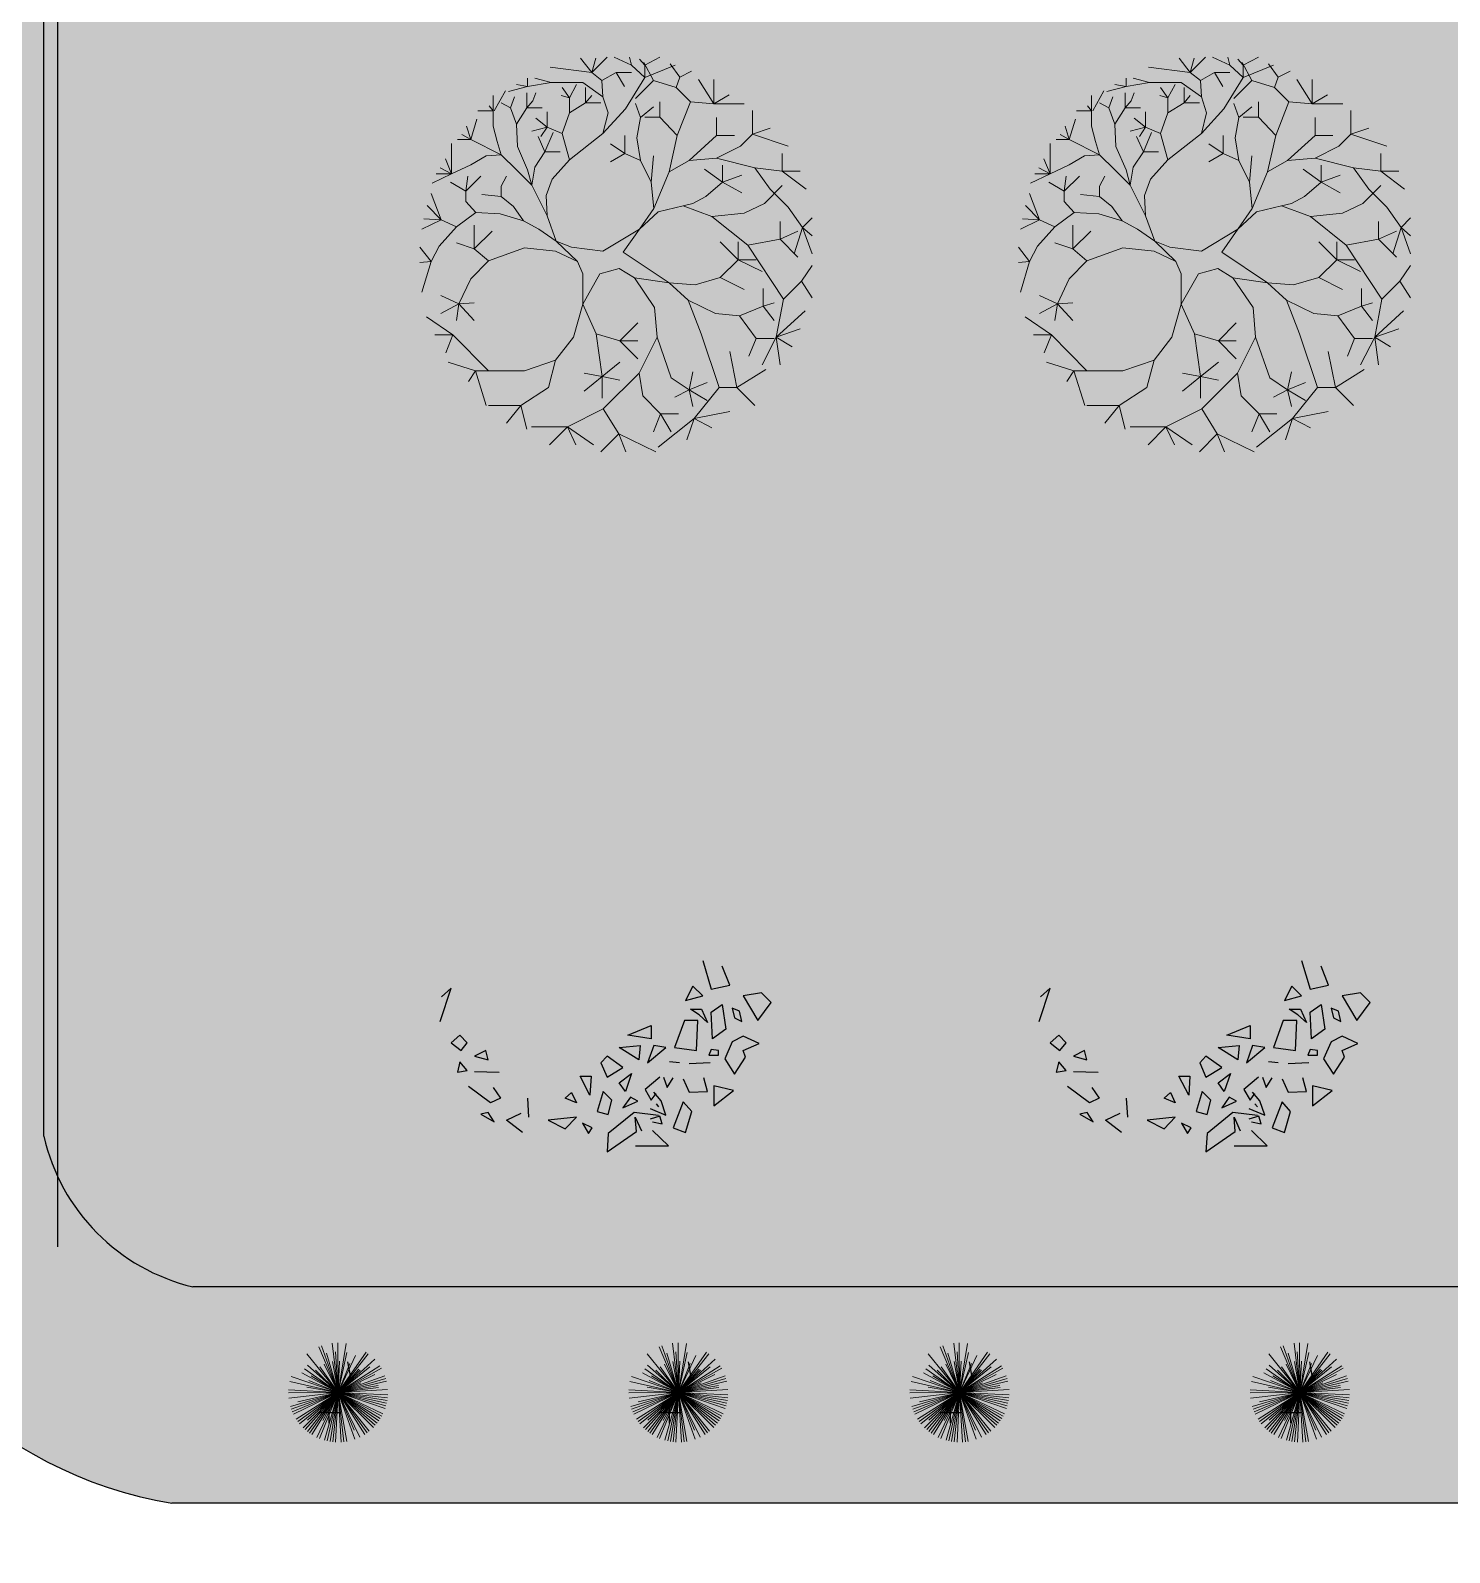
# Model space of a CAD drawing. Header units: millimetres. Extents: x -1544140 to 7445918, y -1294905 to 2019878.
# Drawn here: x 1791542 to 1793205, y 40757 to 42539 of the extents above; entities that cross this region are included whole.
import ezdxf

# ---------------------------------------------------------------- set-up
doc = ezdxf.new("R2010")
doc.units = ezdxf.units.MM
doc.header["$MEASUREMENT"] = 0
doc.layers.add('marc det', color=74, linetype='Continuous', lineweight=18)
picture_1 = doc.add_image_def('image5.png', size_in_pixel=(1482, 826))

# ---------------------------------------------------------------- blocks, each defined once
blk = doc.blocks.new('LG15B')
at = {"linetype": 'Continuous'}
for p, q in [((-183, 1362), (-497, 1400)), ((-183, 1362), (-268, 1469)), ((-183, 1362), (-68, 1477)), ((-183, 1362), (-153, 1469)), ((114, 1415), (-16, 1477)), ((114, 1415), (99, 1477)), ((214, 1324), (114, 1415)), ((214, 1415), (175, 1462)), ((280, 1300), (208, 1435)), ((214, 1415), (329, 1477)), ((214, 1324), (443, 1415)), ((214, 1324), (214, 1415)), ((478, 1327), (405, 1425)), ((-666, 1255), (-750, 1270)), ((-666, 1255), (-666, 1317)), ((-490, 1285), (-666, 1255)), ((-490, 1285), (-612, 1317)), ((-252, 1285), (-490, 1285)), ((-352, 1170), (-298, 1270)), ((-100, 1179), (-252, 1285)), ((-107, 1300), (-183, 1362)), ((-107, 1300), (0, 1362)), ((-100, 1179), (-107, 1300)), ((0, 1362), (114, 1362)), ((0, 1362), (62, 1255)), ((69, 1087), (214, 1324)), ((280, 1300), (145, 1165)), ((450, 1247), (280, 1300)), ((450, 1247), (478, 1327)), ((478, 1327), (567, 1372)), ((734, 1125), (619, 1309)), ((734, 1125), (734, 1309)), ((-926, 1072), (-926, 1187)), ((-917, 1072), (-833, 1224)), ((-666, 1255), (-811, 1217)), ((-796, 1094), (-765, 1179)), ((-673, 1094), (-673, 1209)), ((-673, 1094), (-627, 1148)), ((-627, 1148), (-605, 1209)), ((-352, 1170), (-413, 1187)), ((-352, 1170), (-406, 1248)), ((-352, 1057), (-352, 1170)), ((-230, 1133), (-230, 1248)), ((-230, 1248), (-230, 1133)), ((-230, 1133), (-183, 1187)), ((-61, 1057), (-100, 1179)), ((558, 1140), (450, 1247)), ((734, 1125), (849, 1194)), ((-926, 1072), (-1040, 1072)), ((-926, 1072), (-956, 1109)), ((-926, 957), (-926, 1072)), ((-796, 1094), (-865, 1133)), ((-750, 972), (-796, 1094)), ((-750, 972), (-673, 1094)), ((-673, 1094), (-558, 1094)), ((-520, 949), (-520, 1064)), ((-406, 903), (-352, 1057)), ((-352, 1057), (-230, 1133)), ((-230, 1133), (-115, 1133)), ((-100, 903), (69, 1087)), ((-100, 903), (-61, 1057)), ((182, 1022), (145, 1129)), ((182, 1022), (280, 1103)), ((329, 1025), (329, 1140)), ((459, 888), (558, 1140)), ((558, 1140), (734, 1125)), ((734, 1125), (963, 1125)), ((1025, 897), (1025, 1075)), ((-1093, 858), (-1125, 957)), ((-1093, 858), (-1047, 1010)), ((-895, 842), (-926, 957)), ((-742, 804), (-750, 972)), ((-520, 949), (-635, 919)), ((-520, 949), (-605, 1018)), ((-520, 949), (-566, 880)), ((-406, 903), (-520, 949)), ((154, 869), (182, 1022)), ((329, 1025), (214, 1025)), ((459, 888), (329, 1025)), ((755, 887), (755, 1022)), ((1025, 897), (1159, 942)), ((-1238, 598), (-1238, 827)), ((-1093, 858), (-1193, 858)), ((-1093, 858), (-1162, 895)), ((-865, 743), (-1093, 858)), ((-865, 743), (-895, 842)), ((-666, 628), (-742, 804)), ((-536, 765), (-588, 880)), ((-536, 765), (-475, 910)), ((-352, 704), (-406, 903)), ((-352, 704), (-100, 903)), ((64, 753), (-43, 824)), ((64, 753), (64, 887)), ((182, 699), (154, 869)), ((398, 613), (459, 888)), ((549, 699), (755, 887)), ((755, 887), (890, 887)), ((755, 717), (935, 807)), ((935, 807), (1025, 897)), ((1025, 897), (1294, 807)), ((-1238, 598), (-1285, 712)), ((-978, 735), (-1093, 667)), ((-865, 743), (-978, 735)), ((-750, 628), (-865, 743)), ((-612, 650), (-536, 765)), ((-536, 765), (-421, 765)), ((-482, 559), (-352, 704)), ((64, 753), (-43, 689)), ((182, 699), (64, 753)), ((262, 537), (182, 699)), ((262, 537), (280, 734)), ((398, 613), (549, 699)), ((549, 699), (755, 717)), ((755, 717), (1043, 645)), ((1249, 618), (1249, 753)), ((-1238, 598), (-1385, 529)), ((-1238, 598), (-1353, 598)), ((-1238, 598), (-1323, 643)), ((-1093, 667), (-1238, 598)), ((-1132, 468), (-1017, 582)), ((-1132, 468), (-1117, 582)), ((-865, 505), (-826, 582)), ((-635, 513), (-750, 628)), ((-635, 513), (-666, 628)), ((-635, 513), (-612, 650)), ((283, 338), (398, 613)), ((800, 537), (665, 635)), ((800, 537), (800, 663)), ((800, 537), (944, 590)), ((1043, 645), (1249, 618)), ((1043, 645), (1159, 483)), ((1249, 618), (1384, 618)), ((1249, 618), (1429, 483)), ((-1132, 468), (-1247, 537)), ((-1132, 390), (-1132, 468)), ((-865, 429), (-865, 505)), ((-520, 284), (-635, 513)), ((-527, 437), (-482, 559)), ((283, 338), (262, 537)), ((675, 429), (800, 537)), ((800, 537), (944, 457)), ((1115, 375), (1249, 510)), ((1159, 483), (1294, 348)), ((-1316, 253), (-1422, 360)), ((-1316, 253), (-1392, 452)), ((-1056, 307), (-1132, 390)), ((-865, 429), (-1010, 444)), ((-772, 353), (-865, 429)), ((-696, 245), (-772, 353)), ((-520, 284), (-527, 437)), ((315, 313), (504, 358)), ((504, 358), (577, 375)), ((504, 358), (720, 277)), ((577, 375), (675, 429)), ((962, 304), (1115, 375)), ((1294, 348), (1402, 195)), ((-1316, 253), (-1461, 184)), ((-1316, 253), (-1446, 260)), ((-1201, 200), (-1316, 253)), ((-1056, 307), (-1201, 200)), ((-872, 299), (-1056, 307)), ((-696, 245), (-872, 299)), ((-581, 184), (-696, 245)), ((-451, 93), (-520, 284)), ((175, 184), (283, 338)), ((175, 184), (315, 313)), ((720, 277), (962, 304)), ((720, 277), (989, 62)), ((1232, 107), (1232, 240)), ((1402, 195), (1474, 268)), ((-1201, 200), (-1331, 54)), ((-1067, 34), (-1067, 214)), ((-1067, 34), (-932, 169)), ((-451, 93), (-581, 184)), ((-100, 17), (175, 184)), ((175, 184), (53, 9)), ((1232, 107), (1367, 169)), ((1402, 195), (1339, -2)), ((1402, 195), (1474, 133)), ((1402, 195), (1474, -2)), ((-1392, -60), (-1476, 47)), ((-1331, 54), (-1392, -60)), ((-1067, 34), (-1202, 79)), ((-960, -56), (-1067, 34)), ((-690, 43), (-960, -56)), ((-456, 17), (-690, 43)), ((-291, -60), (-456, 17)), ((-451, 93), (-337, 47)), ((-291, -60), (-451, 93)), ((-337, 47), (-100, 17)), ((53, 9), (398, -221)), ((918, -47), (783, 88)), ((918, -47), (918, 88)), ((989, 62), (1232, 107)), ((989, 62), (1258, -343)), ((1232, 107), (1367, -28)), ((-1392, -60), (-1476, -68)), ((-1392, -60), (-1461, -290)), ((-960, -56), (-1093, -190)), ((-252, -152), (-291, -60)), ((23, -113), (-122, -152)), ((138, -182), (23, -113)), ((783, -181), (918, -47)), ((918, -47), (1052, -47)), ((918, -47), (1097, -136)), ((1393, -208), (1474, -91)), ((-1093, -190), (-1183, -378)), ((-122, -152), (-252, -381)), ((-252, -381), (-252, -152)), ((398, -221), (138, -182)), ((138, -182), (289, -406)), ((398, -221), (540, -352)), ((398, -221), (594, -235)), ((594, -235), (783, -181)), ((783, -181), (962, -271)), ((1258, -343), (1393, -208)), ((1393, -208), (1474, -333)), ((-1183, -378), (-1318, -316)), ((1105, -397), (1105, -262)), ((-1183, -378), (-1318, -451)), ((-1183, -378), (-1202, -505)), ((-1183, -378), (-1067, -370)), ((-1183, -378), (-1067, -505)), ((-252, -381), (-322, -630)), ((-252, -381), (-151, -603)), ((289, -406), (307, -630)), ((540, -352), (639, -603)), ((540, -352), (747, -451)), ((747, -451), (927, -468)), ((927, -468), (1105, -397)), ((1105, -397), (1187, -370)), ((1105, -397), (1187, -505)), ((1258, -343), (1204, -630)), ((1204, -630), (1420, -432)), ((-1228, -612), (-1426, -477)), ((28, -657), (163, -522)), ((927, -468), (1052, -640)), ((1204, -630), (1384, -567)), ((-1228, -612), (-1363, -612)), ((-1228, -612), (-1282, -747)), ((-960, -882), (-1228, -612)), ((-322, -630), (-456, -801)), ((-151, -603), (-106, -926)), ((-151, -603), (28, -657)), ((28, -657), (163, -792)), ((28, -657), (163, -657)), ((307, -630), (172, -900)), ((307, -630), (414, -936)), ((639, -603), (774, -1007)), ((1052, -640), (998, -773)), ((1052, -640), (1187, -640)), ((1204, -630), (1097, -837)), ((1204, -630), (1322, -702)), ((1204, -630), (1232, -837)), ((-456, -801), (-690, -882)), ((-456, -801), (-510, -1007)), ((908, -1007), (854, -738)), ((-1058, -882), (-1265, -818)), ((-1058, -882), (-1112, -962)), ((-960, -882), (-1058, -882)), ((-1058, -882), (-977, -1142)), ((-690, -882), (-960, -882)), ((-106, -926), (-241, -900)), ((-106, -926), (28, -818)), ((172, -900), (-97, -1168)), ((172, -900), (199, -1070)), ((549, -1025), (577, -891)), ((908, -1007), (1124, -872)), ((-510, -1007), (-717, -1142)), ((-106, -926), (-241, -1035)), ((-106, -926), (28, -953)), ((-106, -926), (-106, -1088)), ((414, -936), (549, -1025)), ((549, -1025), (442, -1080)), ((549, -1025), (684, -971)), ((549, -1025), (684, -1106)), ((549, -1025), (577, -1151)), ((774, -1007), (585, -1241)), ((774, -1007), (908, -1007)), ((908, -1007), (1043, -1142)), ((-717, -1142), (-960, -1142)), ((-717, -1142), (-825, -1277)), ((-717, -1142), (-672, -1321)), ((199, -1070), (334, -1205)), ((-97, -1168), (-367, -1303)), ((-97, -1168), (19, -1357)), ((334, -1205), (280, -1340)), ((585, -1241), (315, -1456)), ((334, -1205), (468, -1205)), ((334, -1205), (414, -1340)), ((585, -1241), (532, -1402)), ((585, -1241), (854, -1187)), ((585, -1241), (720, -1312)), ((-367, -1303), (-636, -1303)), ((-367, -1303), (-501, -1438)), ((-367, -1303), (-303, -1438)), ((-367, -1303), (-170, -1438)), ((19, -1357), (-115, -1492)), ((19, -1357), (73, -1492)), ((19, -1357), (298, -1492))]:
    blk.add_line(p, q, dxfattribs=at)

msp = doc.modelspace()

# ---------------------------------------------------------------- hatches: boundary and pattern name
at = {"true_color": 0x8dc133, "transparency": 33554687}
h = msp.add_hatch(color=65, dxfattribs=at)
h.dxf.hatch_style = 1
h.paths.add_polyline_path([(1795172.5, 41123.3), (1795172.5, 43402.9, 0.352206), (1794673.8, 43794.6), (1791662.5, 43794.6, 0.266602), (1791304.4, 43411.2), (1791304.4, 41220.7, 0.323619), (1791708, 40814.3), (1794898.1, 40814.3, 0.388077)])
h.paths.add_polyline_path([(1794879.4, 41067.7), (1791732.5, 41067.7, -0.285044), (1791557.9, 41244.1), (1791557.9, 43377, -0.211803), (1791707, 43541.1), (1794675.5, 43541.1, -0.326949), (1794919, 43368.8), (1794919, 41120.8, -0.351898)], flags=16)
at = {"true_color": 0xb8d93f, "transparency": 33554687}
h = msp.add_hatch(color=63, dxfattribs=at)
h.dxf.hatch_style = 1
h.paths.add_polyline_path([(1794919, 43368.8, 0.326949), (1794675.5, 43541.1), (1791707, 43541.1, 0.386529), (1791557.9, 43204.8), (1791557.9, 41244.1, 0.417198), (1791842.1, 41067.7), (1794879.4, 41067.7, 0.351898), (1794919, 41120.8)])
at = {"layer": 'marc det'}
for points in [[(1792115.1, 41585.8), (1792077, 41575.6), (1792064.4, 41559.5), (1792041.5, 41527.2), (1792017.3, 41524.4), (1792014.1, 41496.6), (1792023.4, 41484.8), (1792016.4, 41467.1), (1791989.6, 41417), (1791998.3, 41399.6), (1792013, 41378), (1792013.2, 41359.1), (1791984.1, 41347.9), (1792024.7, 41345), (1792019.7, 41326.3), (1792032.8, 41312.6), (1792034.5, 41295.2), (1792054.5, 41273.3), (1792061.1, 41248.8), (1792079.5, 41234.8), (1792093, 41237.4), (1792110.6, 41227.3), (1792118.6, 41204.4), (1792124.3, 41175.6), (1792130.5, 41197.2), (1792149.7, 41214.6), (1792173.9, 41207.1), (1792189.9, 41196.6), (1792209.5, 41203.2), (1792230.4, 41203.3), (1792243.8, 41188.2), (1792249.1, 41205.6), (1792271.1, 41218.1), (1792293.9, 41217.1), (1792317.8, 41228.6), (1792325.1, 41245), (1792337.7, 41251.6), (1792354.5, 41254.9), (1792360.4, 41277.8), (1792371.8, 41290.9), (1792402.5, 41294.2), (1792426.2, 41289.4), (1792406, 41303.1), (1792390.9, 41317.8), (1792391.7, 41331.5), (1792405.4, 41350.5), (1792416.6, 41373.1), (1792414.7, 41391.8), (1792418, 41437.3), (1792455.9, 41457), (1792409.5, 41454), (1792396.6, 41475.3), (1792394.4, 41495.2), (1792380.3, 41522.4), (1792363.5, 41536.8), (1792355.8, 41558.4), (1792338.6, 41565.9), (1792316.3, 41581.9), (1792297.9, 41580.1), (1792298.4, 41611), (1792278.7, 41586.7), (1792271.5, 41605.7), (1792261.8, 41610.6), (1792238.5, 41617.4), (1792233.7, 41611.8), (1792190.7, 41608.8), (1792178.8, 41616), (1792157.8, 41607.8), (1792141.7, 41610), (1792125.3, 41631.3), (1792110.1, 41655.5), (1792116.4, 41632.3), (1792122.8, 41599.5)], [(1792816.6, 41585.8), (1792778.5, 41575.6), (1792766, 41559.5), (1792743, 41527.2), (1792718.8, 41524.4), (1792715.6, 41496.6), (1792724.9, 41484.8), (1792717.9, 41467.1), (1792691.1, 41417), (1792699.8, 41399.6), (1792714.5, 41378), (1792714.7, 41359.1), (1792685.6, 41347.9), (1792726.2, 41345), (1792721.2, 41326.3), (1792734.3, 41312.6), (1792736, 41295.2), (1792756, 41273.3), (1792762.6, 41248.8), (1792781, 41234.8), (1792794.5, 41237.4), (1792812.1, 41227.3), (1792820.1, 41204.4), (1792825.8, 41175.6), (1792832, 41197.2), (1792851.3, 41214.6), (1792875.4, 41207.1), (1792891.4, 41196.6), (1792911, 41203.2), (1792931.9, 41203.3), (1792945.3, 41188.2), (1792950.7, 41205.6), (1792972.6, 41218.1), (1792995.4, 41217.1), (1793019.3, 41228.6), (1793026.6, 41245), (1793039.2, 41251.6), (1793056, 41254.9), (1793062, 41277.8), (1793073.3, 41290.9), (1793104, 41294.2), (1793127.7, 41289.4), (1793107.5, 41303.1), (1793092.4, 41317.8), (1793093.2, 41331.5), (1793106.9, 41350.5), (1793118.2, 41373.1), (1793116.2, 41391.8), (1793119.5, 41437.3), (1793157.4, 41457), (1793111, 41454), (1793098.1, 41475.3), (1793095.9, 41495.2), (1793081.8, 41522.4), (1793065, 41536.8), (1793057.3, 41558.4), (1793040.1, 41565.9), (1793017.8, 41581.9), (1792999.4, 41580.1), (1792999.9, 41611), (1792980.3, 41586.7), (1792973, 41605.7), (1792963.4, 41610.6), (1792940.1, 41617.4), (1792935.2, 41611.8), (1792892.2, 41608.8), (1792880.4, 41616), (1792859.3, 41607.8), (1792843.2, 41610), (1792826.8, 41631.3), (1792811.6, 41655.5), (1792817.9, 41632.3), (1792824.3, 41599.5)]]:
    msp.add_hatch(color=102, dxfattribs=at).paths.add_polyline_path(points)

# ---------------------------------------------------------------- linework, layer by layer
at = {"color": 96}
for p, q in [((1792329.7, 41450.1), (1792339.8, 41416.4)), ((1793031.2, 41450.1), (1793041.3, 41416.4)), ((1792361.3, 41420.9), (1792352.7, 41443.3)), ((1793062.8, 41420.9), (1793054.2, 41443.3)), ((1792022.3, 41378.4), (1792035.2, 41417.6)), ((1792035.2, 41417.6), (1792023.7, 41407.5)), ((1792318.2, 41419.8), (1792309.6, 41403)), ((1792329.7, 41408.6), (1792318.2, 41419.8)), ((1792339.8, 41416.4), (1792361.3, 41420.9)), ((1792398.6, 41412), (1792377.1, 41408.6)), ((1792410.1, 41400.8), (1792398.6, 41412)), ((1792723.8, 41378.4), (1792736.8, 41417.6)), ((1792736.8, 41417.6), (1792725.3, 41407.5)), ((1793019.7, 41419.8), (1793011.1, 41403)), ((1793031.2, 41408.6), (1793019.7, 41419.8)), ((1793041.3, 41416.4), (1793062.8, 41420.9)), ((1793100.2, 41412), (1793078.6, 41408.6)), ((1793111.7, 41400.8), (1793100.2, 41412)), ((1792309.6, 41403), (1792329.7, 41408.6)), ((1792339.8, 41389.5), (1792352.7, 41398.5)), ((1792352.7, 41398.5), (1792357, 41369.4)), ((1792372.8, 41390.7), (1792364.2, 41394)), ((1792364.2, 41394), (1792367, 41382.8)), ((1792377.1, 41408.6), (1792394.3, 41379.5)), ((1792394.3, 41379.5), (1792410.1, 41400.8)), ((1793011.1, 41403), (1793031.2, 41408.6)), ((1793041.3, 41389.5), (1793054.2, 41398.5)), ((1793054.2, 41398.5), (1793058.5, 41369.4)), ((1793074.3, 41390.7), (1793065.7, 41394)), ((1793065.7, 41394), (1793068.6, 41382.8)), ((1793078.6, 41408.6), (1793095.9, 41379.5)), ((1793095.9, 41379.5), (1793111.7, 41400.8)), ((1792308.2, 41379.5), (1792296.7, 41348.1)), ((1792323.9, 41379.5), (1792308.2, 41379.5)), ((1792315.3, 41392.9), (1792328.3, 41392.9)), ((1792325.4, 41386.2), (1792315.3, 41392.9)), ((1792322.5, 41344.7), (1792323.9, 41379.5)), ((1792335.5, 41377.2), (1792325.4, 41386.2)), ((1792328.3, 41392.9), (1792335.5, 41377.2)), ((1792341.2, 41358.2), (1792339.8, 41389.5)), ((1792367, 41382.8), (1792375.7, 41378.4)), ((1792375.7, 41378.4), (1792372.8, 41390.7)), ((1793009.7, 41379.5), (1792998.2, 41348.1)), ((1793025.5, 41379.5), (1793009.7, 41379.5)), ((1793016.8, 41392.9), (1793029.8, 41392.9)), ((1793026.9, 41386.2), (1793016.8, 41392.9)), ((1793024, 41344.7), (1793025.5, 41379.5)), ((1793037, 41377.2), (1793026.9, 41386.2)), ((1793029.8, 41392.9), (1793037, 41377.2)), ((1793042.7, 41358.2), (1793041.3, 41389.5)), ((1793068.6, 41382.8), (1793077.2, 41378.4)), ((1793077.2, 41378.4), (1793074.3, 41390.7)), ((1792045.3, 41362.7), (1792035.2, 41353.7)), ((1792053.9, 41353.7), (1792045.3, 41362.7)), ((1792242.1, 41362.7), (1792269.4, 41373.9)), ((1792269.4, 41358.2), (1792242.1, 41362.7)), ((1792269.4, 41373.9), (1792269.4, 41358.2)), ((1792357, 41369.4), (1792341.2, 41358.2)), ((1792377.1, 41361.5), (1792364.2, 41354.8)), ((1792395.8, 41352.6), (1792377.1, 41361.5)), ((1792746.8, 41362.7), (1792736.8, 41353.7)), ((1792755.4, 41353.7), (1792746.8, 41362.7)), ((1792943.6, 41362.7), (1792970.9, 41373.9)), ((1792970.9, 41358.2), (1792943.6, 41362.7)), ((1792970.9, 41373.9), (1792970.9, 41358.2)), ((1793058.5, 41369.4), (1793042.7, 41358.2)), ((1793078.6, 41361.5), (1793065.7, 41354.8)), ((1793097.3, 41352.6), (1793078.6, 41361.5)), ((1792035.2, 41353.7), (1792046.7, 41344.7)), ((1792046.7, 41344.7), (1792053.9, 41353.7)), ((1792075.5, 41344.7), (1792062.5, 41338)), ((1792078.3, 41333.5), (1792075.5, 41344.7)), ((1792232, 41348.1), (1792256.4, 41350.3)), ((1792255, 41333.5), (1792232, 41348.1)), ((1792256.4, 41350.3), (1792255, 41333.5)), ((1792272.3, 41350.3), (1792265.1, 41330.2)), ((1792265.1, 41330.2), (1792286.6, 41348.1)), ((1792286.6, 41348.1), (1792272.3, 41350.3)), ((1792296.7, 41348.1), (1792322.5, 41344.7)), ((1792339.8, 41345.9), (1792336.9, 41339.1)), ((1792348.4, 41344.7), (1792339.8, 41345.9)), ((1792348.4, 41339.1), (1792348.4, 41344.7)), ((1792364.2, 41354.8), (1792355.6, 41334.7)), ((1792377.1, 41344.7), (1792395.8, 41352.6)), ((1792380, 41336.9), (1792377.1, 41344.7)), ((1792736.8, 41353.7), (1792748.2, 41344.7)), ((1792748.2, 41344.7), (1792755.4, 41353.7)), ((1792777, 41344.7), (1792764.1, 41338)), ((1792779.8, 41333.5), (1792777, 41344.7)), ((1792933.5, 41348.1), (1792958, 41350.3)), ((1792956.5, 41333.5), (1792933.5, 41348.1)), ((1792958, 41350.3), (1792956.5, 41333.5)), ((1792973.8, 41350.3), (1792966.6, 41330.2)), ((1792966.6, 41330.2), (1792988.1, 41348.1)), ((1792988.1, 41348.1), (1792973.8, 41350.3)), ((1792998.2, 41348.1), (1793024, 41344.7)), ((1793041.3, 41345.9), (1793038.4, 41339.1)), ((1793049.9, 41344.7), (1793041.3, 41345.9)), ((1793049.9, 41339.1), (1793049.9, 41344.7)), ((1793065.7, 41354.8), (1793057.1, 41334.7)), ((1793078.6, 41344.7), (1793097.3, 41352.6)), ((1793081.5, 41336.9), (1793078.6, 41344.7)), ((1792045.3, 41331.3), (1792042.4, 41319)), ((1792053.9, 41321.2), (1792045.3, 41331.3)), ((1792062.5, 41338), (1792078.3, 41333.5)), ((1792217.7, 41338), (1792210.5, 41330.2)), ((1792210.5, 41330.2), (1792217.7, 41313.4)), ((1792236.3, 41324.6), (1792217.7, 41338)), ((1792217.7, 41313.4), (1792236.3, 41324.6)), ((1792302.4, 41330.2), (1792290.9, 41331.3)), ((1792338.3, 41330.2), (1792313.9, 41329.1)), ((1792336.9, 41339.1), (1792348.4, 41339.1)), ((1792355.6, 41334.7), (1792367, 41316.7)), ((1792367, 41316.7), (1792380, 41336.9)), ((1792746.8, 41331.3), (1792743.9, 41319)), ((1792755.4, 41321.2), (1792746.8, 41331.3)), ((1792764.1, 41338), (1792779.8, 41333.5)), ((1792919.2, 41338), (1792912, 41330.2)), ((1792912, 41330.2), (1792919.2, 41313.4)), ((1792937.9, 41324.6), (1792919.2, 41338)), ((1792919.2, 41313.4), (1792937.9, 41324.6)), ((1793003.9, 41330.2), (1792992.4, 41331.3)), ((1793039.8, 41330.2), (1793015.4, 41329.1)), ((1793038.4, 41339.1), (1793049.9, 41339.1)), ((1793057.1, 41334.7), (1793068.6, 41316.7)), ((1793068.6, 41316.7), (1793081.5, 41336.9)), ((1792042.4, 41319), (1792053.9, 41321.2)), ((1792062.5, 41320.1), (1792091.3, 41319)), ((1792197.5, 41292.1), (1792186.1, 41314.5)), ((1792186.1, 41314.5), (1792199, 41314.5)), ((1792199, 41314.5), (1792197.5, 41292.1)), ((1792232, 41306.6), (1792246.4, 41317.8)), ((1792239.2, 41296.6), (1792232, 41306.6)), ((1792246.4, 41317.8), (1792239.2, 41296.6)), ((1792279.4, 41313.4), (1792262.2, 41298.8)), ((1792283.8, 41313.5), (1792288.1, 41301.2)), ((1792288.1, 41301.2), (1792295.3, 41312.4)), ((1792306.8, 41311.3), (1792314, 41295.6)), ((1792335.5, 41296.7), (1792331.2, 41312.4)), ((1792743.9, 41319), (1792755.4, 41321.2)), ((1792764.1, 41320.1), (1792792.8, 41319)), ((1792899.1, 41292.1), (1792887.6, 41314.5)), ((1792887.6, 41314.5), (1792900.5, 41314.5)), ((1792900.5, 41314.5), (1792899.1, 41292.1)), ((1792933.5, 41306.6), (1792947.9, 41317.8)), ((1792940.7, 41296.6), (1792933.5, 41306.6)), ((1792947.9, 41317.8), (1792940.7, 41296.6)), ((1792980.9, 41313.4), (1792963.7, 41298.8)), ((1792985.3, 41313.5), (1792989.6, 41301.2)), ((1792989.6, 41301.2), (1792996.8, 41312.4)), ((1793008.3, 41311.3), (1793015.5, 41295.6)), ((1793037, 41296.7), (1793032.7, 41312.4)), ((1792081.3, 41283.3), (1792055.4, 41302.3)), ((1792092.8, 41288.9), (1792081.3, 41283.3)), ((1792084.2, 41301.2), (1792092.8, 41288.9)), ((1792124.3, 41288.7), (1792125.7, 41266.3)), ((1792168.8, 41288.7), (1792176, 41295.4)), ((1792181.8, 41283.1), (1792168.8, 41288.7)), ((1792176, 41295.4), (1792181.8, 41283.1)), ((1792213.3, 41296.6), (1792206.2, 41273)), ((1792223.4, 41286.5), (1792213.3, 41296.6)), ((1792245, 41289.8), (1792236.3, 41277.5)), ((1792253.6, 41285.4), (1792245, 41289.8)), ((1792262.2, 41298.8), (1792269.4, 41286.5)), ((1792269.4, 41286.5), (1792275.1, 41294.3)), ((1792280.9, 41285.5), (1792272.3, 41295.6)), ((1792314, 41295.6), (1792335.5, 41296.7)), ((1792365.6, 41297.7), (1792342.6, 41303.3)), ((1792342.6, 41303.3), (1792342.6, 41279.8)), ((1792342.6, 41279.8), (1792365.6, 41297.7)), ((1792782.8, 41283.3), (1792756.9, 41302.3)), ((1792794.3, 41288.9), (1792782.8, 41283.3)), ((1792785.7, 41301.2), (1792794.3, 41288.9)), ((1792825.8, 41288.7), (1792827.2, 41266.3)), ((1792870.3, 41288.7), (1792877.5, 41295.4)), ((1792883.3, 41283.1), (1792870.3, 41288.7)), ((1792877.5, 41295.4), (1792883.3, 41283.1)), ((1792914.9, 41296.6), (1792907.7, 41273)), ((1792924.9, 41286.5), (1792914.9, 41296.6)), ((1792946.5, 41289.8), (1792937.9, 41277.5)), ((1792955.1, 41285.4), (1792946.5, 41289.8)), ((1792963.7, 41298.8), (1792970.9, 41286.5)), ((1792970.9, 41286.5), (1792976.6, 41294.3)), ((1792982.5, 41285.5), (1792973.8, 41295.6)), ((1793015.5, 41295.6), (1793037, 41296.7)), ((1793067.1, 41297.7), (1793044.1, 41303.3)), ((1793044.1, 41303.3), (1793044.1, 41279.8)), ((1793044.1, 41279.8), (1793067.1, 41297.7)), ((1792078.4, 41272.1), (1792069.8, 41269.8)), ((1792069.8, 41269.8), (1792085.6, 41260.9)), ((1792085.6, 41260.9), (1792078.4, 41272.1)), ((1792100, 41263.1), (1792117.2, 41271)), ((1792206.2, 41273), (1792219.1, 41269.7)), ((1792219.1, 41269.7), (1792223.4, 41286.5)), ((1792249.3, 41271.9), (1792219.1, 41247.3)), ((1792236.3, 41277.5), (1792253.6, 41285.4)), ((1792278, 41268.6), (1792249.3, 41271.9)), ((1792268, 41276.5), (1792286.7, 41268.7)), ((1792275.1, 41282), (1792278, 41278.6)), ((1792286.7, 41268.7), (1792280.9, 41285.5)), ((1792306.8, 41284.4), (1792295.3, 41254.1)), ((1792316.8, 41273.2), (1792306.8, 41284.4)), ((1792309.7, 41248.5), (1792316.8, 41273.2)), ((1792779.9, 41272.1), (1792771.3, 41269.8)), ((1792771.3, 41269.8), (1792787.1, 41260.9)), ((1792787.1, 41260.9), (1792779.9, 41272.1)), ((1792801.5, 41263.1), (1792818.7, 41271)), ((1792907.7, 41273), (1792920.6, 41269.7)), ((1792920.6, 41269.7), (1792924.9, 41286.5)), ((1792950.8, 41271.9), (1792920.6, 41247.3)), ((1792937.9, 41277.5), (1792955.1, 41285.4)), ((1792979.5, 41268.6), (1792950.8, 41271.9)), ((1792969.5, 41276.5), (1792988.2, 41268.7)), ((1792976.6, 41282), (1792979.5, 41278.6)), ((1792988.2, 41268.7), (1792982.5, 41285.5)), ((1793008.3, 41284.4), (1792996.8, 41254.1)), ((1793018.4, 41273.2), (1793008.3, 41284.4)), ((1793011.2, 41248.5), (1793018.4, 41273.2)), ((1792118.6, 41248.5), (1792100, 41263.1)), ((1792181.8, 41266.3), (1792148.7, 41262.9)), ((1792148.7, 41262.9), (1792168.8, 41252.9)), ((1792168.8, 41252.9), (1792181.8, 41266.3)), ((1792200.4, 41254), (1792188.9, 41259.6)), ((1792188.9, 41259.6), (1792196.1, 41247.3)), ((1792196.1, 41247.3), (1792200.4, 41254)), ((1792252.1, 41249.5), (1792250.7, 41266.3)), ((1792250.7, 41266.3), (1792257.9, 41250.6)), ((1792279.5, 41267.6), (1792268, 41264.2)), ((1792270.9, 41260.9), (1792282.4, 41258.6)), ((1792282.4, 41258.6), (1792279.5, 41267.6)), ((1792295.3, 41254.1), (1792309.7, 41248.5)), ((1792820.1, 41248.5), (1792801.5, 41263.1)), ((1792883.3, 41266.3), (1792850.2, 41262.9)), ((1792850.2, 41262.9), (1792870.3, 41252.9)), ((1792870.3, 41252.9), (1792883.3, 41266.3)), ((1792901.9, 41254), (1792890.4, 41259.6)), ((1792890.4, 41259.6), (1792897.6, 41247.3)), ((1792897.6, 41247.3), (1792901.9, 41254)), ((1792953.6, 41249.5), (1792952.2, 41266.3)), ((1792952.2, 41266.3), (1792959.4, 41250.6)), ((1792981, 41267.6), (1792969.5, 41264.2)), ((1792972.4, 41260.9), (1792983.9, 41258.6)), ((1792983.9, 41258.6), (1792981, 41267.6)), ((1792996.8, 41254.1), (1793011.2, 41248.5)), ((1792217.7, 41226), (1792252.1, 41249.5)), ((1792219.1, 41247.3), (1792217.7, 41226)), ((1792289.6, 41232.9), (1792270.9, 41250.8)), ((1792919.2, 41226), (1792953.6, 41249.5)), ((1792920.6, 41247.3), (1792919.2, 41226)), ((1792991.1, 41232.9), (1792972.4, 41250.8)), ((1792250.8, 41232.9), (1792289.6, 41232.9)), ((1792952.3, 41232.9), (1792991.1, 41232.9))]:
    msp.add_line(p, q, dxfattribs=at)
at = {"color": 116, "lineweight": -2, "true_color": 0x136734}
for p, q in [((1791917.5, 40961.5), (1791914.2, 40980.1)), ((1792316.1, 40961.5), (1792312.9, 40980.1)), ((1792645.4, 40961.5), (1792642.2, 40980.1)), ((1793044.1, 40961.5), (1793040.8, 40980.1))]:
    msp.add_line(p, q, dxfattribs=at)
at = {"color": 116, "true_color": 0x136734}
for p, q in [((1791891.6, 40932.8), (1791891.6, 40908.1)), ((1792290.3, 40932.8), (1792290.3, 40908.1)), ((1792619.6, 40932.8), (1792619.6, 40908.1)), ((1793018.2, 40932.8), (1793018.2, 40908.1)), ((1791879.3, 40920.5), (1791903.9, 40920.5)), ((1792277.9, 40920.5), (1792302.6, 40920.5)), ((1792607.3, 40920.5), (1792631.9, 40920.5)), ((1793005.9, 40920.5), (1793030.5, 40920.5))]:
    msp.add_line(p, q, dxfattribs=at)
for points in [[(1791574.1, 43402.9), (1791574.1, 41114.6)], [(1791557.9, 41244.1), (1791557.9, 43377)], [(1794879.4, 41067.7), (1791732.5, 41067.7)], [(1794898.1, 40814.3), (1791708, 40814.3)]]:
    msp.add_lwpolyline(points)
for radius, start, end in [(235.3, 192.8886, 256.5281), (488.8, 188.9332, 260.6635)]:
    msp.add_arc((1791787.3, 41296.6), radius, start, end)
at = {"layer": 'marc det', "color": 116, "true_color": 0x136734}
for p, q in [((1791902.6, 40944.1), (1791895.8, 41001.8)), ((1791902.6, 40944.1), (1791902.3, 41002.2)), ((1792301.3, 40944.1), (1792294.4, 41001.8)), ((1792301.3, 40944.1), (1792300.9, 41002.2)), ((1792630.6, 40944.1), (1792623.7, 41001.8)), ((1792630.6, 40944.1), (1792630.2, 41002.2)), ((1793029.2, 40944.1), (1793022.4, 41001.8)), ((1793029.2, 40944.1), (1793028.9, 41002.2)), ((1791902.6, 40944.1), (1791866.1, 40989.3)), ((1791902.6, 40944.1), (1791880, 40997.6)), ((1791902.6, 40944.1), (1791883.1, 40998.8)), ((1791902.6, 40944.1), (1791889.1, 40990)), ((1791902.6, 40944.1), (1791899.6, 40991.8)), ((1791902.1, 40943.4), (1791935.4, 40991.1)), ((1791935.4, 40991.1), (1791902.1, 40943.4)), ((1791902.1, 40943.4), (1791938, 40989.1)), ((1791902.6, 40944.1), (1791912, 41001.4)), ((1791902.6, 40944.1), (1791913, 40990.7)), ((1791902.6, 40944.1), (1791923.1, 40987.2)), ((1792301.3, 40944.1), (1792264.7, 40989.3)), ((1792301.3, 40944.1), (1792278.7, 40997.6)), ((1792301.3, 40944.1), (1792281.7, 40998.8)), ((1792301.3, 40944.1), (1792287.7, 40990)), ((1792301.3, 40944.1), (1792298.3, 40991.8)), ((1792300.7, 40943.4), (1792334.1, 40991.1)), ((1792334.1, 40991.1), (1792300.7, 40943.4)), ((1792300.7, 40943.4), (1792336.7, 40989.1)), ((1792301.3, 40944.1), (1792310.6, 41001.4)), ((1792301.3, 40944.1), (1792311.6, 40990.7)), ((1792301.3, 40944.1), (1792321.7, 40987.2)), ((1792630.6, 40944.1), (1792594, 40989.3)), ((1792630.6, 40944.1), (1792608, 40997.6)), ((1792630.6, 40944.1), (1792611, 40998.8)), ((1792630.6, 40944.1), (1792617, 40990)), ((1792630.6, 40944.1), (1792627.6, 40991.8)), ((1792630, 40943.4), (1792663.4, 40991.1)), ((1792663.4, 40991.1), (1792630, 40943.4)), ((1792630, 40943.4), (1792666, 40989.1)), ((1792630.6, 40944.1), (1792640, 41001.4)), ((1792630.6, 40944.1), (1792640.9, 40990.7)), ((1792630.6, 40944.1), (1792651, 40987.2)), ((1793029.2, 40944.1), (1792992.7, 40989.3)), ((1793029.2, 40944.1), (1793006.6, 40997.6)), ((1793029.2, 40944.1), (1793009.7, 40998.8)), ((1793029.2, 40944.1), (1793015.7, 40990)), ((1793029.2, 40944.1), (1793026.2, 40991.8)), ((1793028.7, 40943.4), (1793062, 40991.1)), ((1793062, 40991.1), (1793028.7, 40943.4)), ((1793028.7, 40943.4), (1793064.6, 40989.1)), ((1793029.2, 40944.1), (1793038.6, 41001.4)), ((1793029.2, 40944.1), (1793039.6, 40990.7)), ((1793029.2, 40944.1), (1793049.7, 40987.2)), ((1791902.6, 40944.1), (1791860.3, 40967.1)), ((1791902.6, 40944.1), (1791863.2, 40971.7)), ((1791863.2, 40971.7), (1791902.6, 40944.1)), ((1791902.6, 40944.1), (1791866.6, 40975.9)), ((1791902.6, 40944.1), (1791876.3, 40970)), ((1791902.6, 40944.1), (1791881.1, 40974)), ((1791902.6, 40944.1), (1791886.4, 40977.2)), ((1791902.6, 40944.1), (1791896.2, 40980.3)), ((1791902.6, 40944.1), (1791945.7, 40983.1)), ((1791902.6, 40944.1), (1791904.4, 40980.7)), ((1791902.6, 40944.1), (1791916.4, 40978)), ((1791902.6, 40944.1), (1791951.6, 40975.3)), ((1791902.6, 40944.1), (1791939.7, 40974)), ((1791902.6, 40944.1), (1791953.3, 40972.5)), ((1791902.6, 40944.1), (1791926.8, 40971.5)), ((1791902.6, 40944.1), (1791928.3, 40970.1)), ((1792301.3, 40944.1), (1792259, 40967.1)), ((1792301.3, 40944.1), (1792261.8, 40971.7)), ((1792261.8, 40971.7), (1792301.3, 40944.1)), ((1792301.3, 40944.1), (1792265.2, 40975.9)), ((1792301.3, 40944.1), (1792275, 40970)), ((1792301.3, 40944.1), (1792279.7, 40974)), ((1792301.3, 40944.1), (1792285.1, 40977.2)), ((1792301.3, 40944.1), (1792294.9, 40980.3)), ((1792301.3, 40944.1), (1792344.4, 40983.1)), ((1792301.3, 40944.1), (1792303.1, 40980.7)), ((1792301.3, 40944.1), (1792315.1, 40978)), ((1792301.3, 40944.1), (1792350.3, 40975.3)), ((1792301.3, 40944.1), (1792338.4, 40974)), ((1792301.3, 40944.1), (1792352, 40972.5)), ((1792301.3, 40944.1), (1792325.5, 40971.5)), ((1792301.3, 40944.1), (1792327, 40970.1)), ((1792630.6, 40944.1), (1792588.3, 40967.1)), ((1792630.6, 40944.1), (1792591.1, 40971.7)), ((1792591.1, 40971.7), (1792630.6, 40944.1)), ((1792630.6, 40944.1), (1792594.5, 40975.9)), ((1792630.6, 40944.1), (1792604.3, 40970)), ((1792630.6, 40944.1), (1792609, 40974)), ((1792630.6, 40944.1), (1792614.4, 40977.2)), ((1792630.6, 40944.1), (1792624.2, 40980.3)), ((1792630.6, 40944.1), (1792673.7, 40983.1)), ((1792630.6, 40944.1), (1792632.4, 40980.7)), ((1792630.6, 40944.1), (1792644.4, 40978)), ((1792630.6, 40944.1), (1792679.6, 40975.3)), ((1792630.6, 40944.1), (1792667.7, 40974)), ((1792630.6, 40944.1), (1792681.3, 40972.5)), ((1792630.6, 40944.1), (1792654.8, 40971.5)), ((1792630.6, 40944.1), (1792656.3, 40970.1)), ((1793029.2, 40944.1), (1792986.9, 40967.1)), ((1793029.2, 40944.1), (1792989.8, 40971.7)), ((1792989.8, 40971.7), (1793029.2, 40944.1)), ((1793029.2, 40944.1), (1792993.2, 40975.9)), ((1793029.2, 40944.1), (1793002.9, 40970)), ((1793029.2, 40944.1), (1793007.7, 40974)), ((1793029.2, 40944.1), (1793013, 40977.2)), ((1793029.2, 40944.1), (1793022.8, 40980.3)), ((1793029.2, 40944.1), (1793072.3, 40983.1)), ((1793029.2, 40944.1), (1793031, 40980.7)), ((1793029.2, 40944.1), (1793043, 40978)), ((1793029.2, 40944.1), (1793078.2, 40975.3)), ((1793029.2, 40944.1), (1793066.3, 40974)), ((1793029.2, 40944.1), (1793079.9, 40972.5)), ((1793029.2, 40944.1), (1793053.4, 40971.5)), ((1793029.2, 40944.1), (1793054.9, 40970.1)), ((1791902.6, 40944.1), (1791845.9, 40956.7)), ((1791902.6, 40944.1), (1791847.6, 40962.9)), ((1791902.6, 40944.1), (1791865.9, 40950.1)), ((1791902.6, 40944.1), (1791868.3, 40958.1)), ((1791902.6, 40944.1), (1791871.1, 40963.6)), ((1791902.6, 40944.1), (1791945.5, 40965)), ((1791902.6, 40944.1), (1791957.4, 40963.6)), ((1791902.6, 40944.1), (1791958.4, 40960.5)), ((1791902.6, 40944.1), (1791959.2, 40957.3)), ((1791902.6, 40944.1), (1791929.4, 40955.3)), ((1791902.6, 40944.1), (1791949.7, 40952.3)), ((1791902.6, 40944.1), (1791950.1, 40949.7)), ((1792301.3, 40944.1), (1792244.5, 40956.7)), ((1792301.3, 40944.1), (1792246.3, 40962.9)), ((1792301.3, 40944.1), (1792264.6, 40950.1)), ((1792301.3, 40944.1), (1792266.9, 40958.1)), ((1792301.3, 40944.1), (1792269.8, 40963.6)), ((1792301.3, 40944.1), (1792344.1, 40965)), ((1792301.3, 40944.1), (1792356, 40963.6)), ((1792301.3, 40944.1), (1792357, 40960.5)), ((1792301.3, 40944.1), (1792357.9, 40957.3)), ((1792301.3, 40944.1), (1792328, 40955.3)), ((1792301.3, 40944.1), (1792348.3, 40952.3)), ((1792301.3, 40944.1), (1792348.7, 40949.7)), ((1792630.6, 40944.1), (1792573.8, 40956.7)), ((1792630.6, 40944.1), (1792575.6, 40962.9)), ((1792630.6, 40944.1), (1792593.9, 40950.1)), ((1792630.6, 40944.1), (1792596.2, 40958.1)), ((1792630.6, 40944.1), (1792599.1, 40963.6)), ((1792630.6, 40944.1), (1792673.4, 40965)), ((1792630.6, 40944.1), (1792685.3, 40963.6)), ((1792630.6, 40944.1), (1792686.3, 40960.5)), ((1792630.6, 40944.1), (1792687.2, 40957.3)), ((1792630.6, 40944.1), (1792657.4, 40955.3)), ((1792630.6, 40944.1), (1792677.6, 40952.3)), ((1792630.6, 40944.1), (1792678, 40949.7)), ((1793029.2, 40944.1), (1792972.4, 40956.7)), ((1793029.2, 40944.1), (1792974.2, 40962.9)), ((1793029.2, 40944.1), (1792992.5, 40950.1)), ((1793029.2, 40944.1), (1792994.9, 40958.1)), ((1793029.2, 40944.1), (1792997.7, 40963.6)), ((1793029.2, 40944.1), (1793072.1, 40965)), ((1793029.2, 40944.1), (1793084, 40963.6)), ((1793029.2, 40944.1), (1793085, 40960.5)), ((1793029.2, 40944.1), (1793085.8, 40957.3)), ((1793029.2, 40944.1), (1793056, 40955.3)), ((1793029.2, 40944.1), (1793076.3, 40952.3)), ((1793029.2, 40944.1), (1793076.7, 40949.7)), ((1791902.6, 40944.1), (1791844.5, 40947)), ((1791902.6, 40944.1), (1791844.5, 40943.7)), ((1791902.6, 40944.1), (1791844.9, 40937.2)), ((1791902.6, 40944.1), (1791846.8, 40927.6)), ((1791902.6, 40944.1), (1791847.8, 40924.5)), ((1791902.6, 40944.1), (1791849, 40921.5)), ((1791902.6, 40944.1), (1791850.4, 40918.5)), ((1791902.6, 40944.1), (1791853.6, 40912.8)), ((1791902.6, 40944.1), (1791855.4, 40910.1)), ((1791902.6, 40944.1), (1791855.5, 40933)), ((1791902.6, 40944.1), (1791857.4, 40907.5)), ((1791902.6, 40944.1), (1791861.7, 40902.7)), ((1791902.6, 40944.1), (1791864.1, 40900.5)), ((1791902.6, 40944.1), (1791866.6, 40898.4)), ((1791902.6, 40944.1), (1791866.7, 40911.6)), ((1791869.2, 40896.4), (1791902.6, 40944.1)), ((1791902.6, 40944.1), (1791869.2, 40896.4)), ((1791902.6, 40944.1), (1791872, 40894.7)), ((1791902.6, 40944.1), (1791877.7, 40891.5)), ((1791902.6, 40944.1), (1791880.7, 40890.2)), ((1791902.6, 40944.1), (1791884.8, 40911.3)), ((1791902.6, 40944.1), (1791886.8, 40888.1)), ((1791902.6, 40944.1), (1791890, 40887.3)), ((1791902.6, 40944.1), (1791893.2, 40886.7)), ((1791902.6, 40944.1), (1791896.4, 40886.3)), ((1791902.6, 40944.1), (1791899.7, 40886)), ((1791902.6, 40944.1), (1791960.6, 40947.7)), ((1791902.6, 40944.1), (1791960.7, 40941.2)), ((1791902.6, 40944.1), (1791922.1, 40889.3)), ((1791902.6, 40944.1), (1791909.5, 40886.3)), ((1791902.6, 40944.1), (1791912.7, 40886.8)), ((1791902.6, 40944.1), (1791906.2, 40886)), ((1791902.6, 40944.1), (1791921.3, 40899.7)), ((1791902.6, 40944.1), (1791928.1, 40891.8)), ((1791902.6, 40944.1), (1791933.8, 40895)), ((1791902.6, 40944.1), (1791936.5, 40896.9)), ((1791902.6, 40944.1), (1791939.1, 40898.8)), ((1791902.6, 40944.1), (1791944, 40903.2)), ((1791902.6, 40944.1), (1791946.2, 40905.6)), ((1791902.6, 40944.1), (1791948.3, 40908.1)), ((1791950.2, 40910.7), (1791902.6, 40944.1)), ((1791902.6, 40944.1), (1791952, 40913.4)), ((1791902.6, 40944.1), (1791953.7, 40916.2)), ((1791902.6, 40944.1), (1791955.1, 40919.2)), ((1791902.6, 40944.1), (1791959.4, 40931.5)), ((1791902.6, 40944.1), (1791960, 40934.7)), ((1791902.6, 40944.1), (1791960.4, 40937.9)), ((1791902.6, 40944.1), (1791957.6, 40925.2)), ((1791902.6, 40944.1), (1791958.6, 40928.3)), ((1792301.3, 40944.1), (1792243.1, 40943.7)), ((1792301.3, 40944.1), (1792243.2, 40947)), ((1792301.3, 40944.1), (1792243.5, 40937.2)), ((1792301.3, 40944.1), (1792245.5, 40927.6)), ((1792301.3, 40944.1), (1792246.5, 40924.5)), ((1792301.3, 40944.1), (1792247.7, 40921.5)), ((1792301.3, 40944.1), (1792249, 40918.5)), ((1792301.3, 40944.1), (1792252.2, 40912.8)), ((1792301.3, 40944.1), (1792254, 40910.1)), ((1792301.3, 40944.1), (1792254.2, 40933)), ((1792301.3, 40944.1), (1792256, 40907.5)), ((1792301.3, 40944.1), (1792260.4, 40902.7)), ((1792301.3, 40944.1), (1792262.8, 40900.5)), ((1792301.3, 40944.1), (1792265.3, 40898.4)), ((1792301.3, 40944.1), (1792265.4, 40911.6)), ((1792267.9, 40896.4), (1792301.3, 40944.1)), ((1792301.3, 40944.1), (1792267.9, 40896.4)), ((1792301.3, 40944.1), (1792270.6, 40894.7)), ((1792301.3, 40944.1), (1792276.3, 40891.5)), ((1792301.3, 40944.1), (1792279.3, 40890.2)), ((1792301.3, 40944.1), (1792283.4, 40911.3)), ((1792301.3, 40944.1), (1792285.5, 40888.1)), ((1792301.3, 40944.1), (1792288.7, 40887.3)), ((1792301.3, 40944.1), (1792291.9, 40886.7)), ((1792301.3, 40944.1), (1792295.1, 40886.3)), ((1792301.3, 40944.1), (1792298.3, 40886)), ((1792301.3, 40944.1), (1792359.3, 40947.7)), ((1792301.3, 40944.1), (1792359.3, 40941.2)), ((1792301.3, 40944.1), (1792320.8, 40889.3)), ((1792301.3, 40944.1), (1792308.1, 40886.3)), ((1792301.3, 40944.1), (1792311.3, 40886.8)), ((1792301.3, 40944.1), (1792304.9, 40886)), ((1792301.3, 40944.1), (1792320, 40899.7)), ((1792301.3, 40944.1), (1792326.8, 40891.8)), ((1792301.3, 40944.1), (1792332.5, 40895)), ((1792301.3, 40944.1), (1792335.2, 40896.9)), ((1792301.3, 40944.1), (1792337.8, 40898.8)), ((1792301.3, 40944.1), (1792342.6, 40903.2)), ((1792301.3, 40944.1), (1792344.8, 40905.6)), ((1792301.3, 40944.1), (1792346.9, 40908.1)), ((1792348.9, 40910.7), (1792301.3, 40944.1)), ((1792301.3, 40944.1), (1792350.7, 40913.4)), ((1792301.3, 40944.1), (1792352.3, 40916.2)), ((1792301.3, 40944.1), (1792353.8, 40919.2)), ((1792301.3, 40944.1), (1792358, 40931.5)), ((1792301.3, 40944.1), (1792358.6, 40934.7)), ((1792301.3, 40944.1), (1792359.1, 40937.9)), ((1792301.3, 40944.1), (1792356.2, 40925.2)), ((1792301.3, 40944.1), (1792357.2, 40928.3)), ((1792630.6, 40944.1), (1792572.4, 40943.7)), ((1792630.6, 40944.1), (1792572.5, 40947)), ((1792630.6, 40944.1), (1792572.8, 40937.2)), ((1792630.6, 40944.1), (1792574.8, 40927.6)), ((1792630.6, 40944.1), (1792575.8, 40924.5)), ((1792630.6, 40944.1), (1792577, 40921.5)), ((1792630.6, 40944.1), (1792578.3, 40918.5)), ((1792630.6, 40944.1), (1792581.5, 40912.8)), ((1792630.6, 40944.1), (1792583.3, 40910.1)), ((1792630.6, 40944.1), (1792583.5, 40933)), ((1792630.6, 40944.1), (1792585.3, 40907.5)), ((1792630.6, 40944.1), (1792589.7, 40902.7)), ((1792630.6, 40944.1), (1792592.1, 40900.5)), ((1792630.6, 40944.1), (1792594.6, 40898.4)), ((1792630.6, 40944.1), (1792594.7, 40911.6)), ((1792597.2, 40896.4), (1792630.6, 40944.1)), ((1792630.6, 40944.1), (1792597.2, 40896.4)), ((1792630.6, 40944.1), (1792599.9, 40894.7)), ((1792630.6, 40944.1), (1792605.6, 40891.5)), ((1792630.6, 40944.1), (1792608.6, 40890.2)), ((1792630.6, 40944.1), (1792612.7, 40911.3)), ((1792630.6, 40944.1), (1792614.8, 40888.1)), ((1792630.6, 40944.1), (1792618, 40887.3)), ((1792630.6, 40944.1), (1792621.2, 40886.7)), ((1792630.6, 40944.1), (1792624.4, 40886.3)), ((1792630.6, 40944.1), (1792627.6, 40886)), ((1792630.6, 40944.1), (1792688.6, 40947.7)), ((1792630.6, 40944.1), (1792688.6, 40941.2)), ((1792630.6, 40944.1), (1792650.1, 40889.3)), ((1792630.6, 40944.1), (1792637.4, 40886.3)), ((1792630.6, 40944.1), (1792640.6, 40886.8)), ((1792630.6, 40944.1), (1792634.2, 40886)), ((1792630.6, 40944.1), (1792649.3, 40899.7)), ((1792630.6, 40944.1), (1792656.1, 40891.8)), ((1792630.6, 40944.1), (1792661.8, 40895)), ((1792630.6, 40944.1), (1792664.5, 40896.9)), ((1792630.6, 40944.1), (1792667.1, 40898.8)), ((1792630.6, 40944.1), (1792671.9, 40903.2)), ((1792630.6, 40944.1), (1792674.1, 40905.6)), ((1792630.6, 40944.1), (1792676.2, 40908.1)), ((1792678.2, 40910.7), (1792630.6, 40944.1)), ((1792630.6, 40944.1), (1792680, 40913.4)), ((1792630.6, 40944.1), (1792681.6, 40916.2)), ((1792630.6, 40944.1), (1792683.1, 40919.2)), ((1792630.6, 40944.1), (1792687.3, 40931.5)), ((1792630.6, 40944.1), (1792687.9, 40934.7)), ((1792630.6, 40944.1), (1792688.4, 40937.9)), ((1792630.6, 40944.1), (1792685.5, 40925.2)), ((1792630.6, 40944.1), (1792686.5, 40928.3)), ((1793029.2, 40944.1), (1792971.1, 40947)), ((1793029.2, 40944.1), (1792971.1, 40943.7)), ((1793029.2, 40944.1), (1792971.5, 40937.2)), ((1793029.2, 40944.1), (1792973.4, 40927.6)), ((1793029.2, 40944.1), (1792974.4, 40924.5)), ((1793029.2, 40944.1), (1792975.6, 40921.5)), ((1793029.2, 40944.1), (1792977, 40918.5)), ((1793029.2, 40944.1), (1792980.2, 40912.8)), ((1793029.2, 40944.1), (1792982, 40910.1)), ((1793029.2, 40944.1), (1792982.1, 40933)), ((1793029.2, 40944.1), (1792984, 40907.5)), ((1793029.2, 40944.1), (1792988.3, 40902.7)), ((1793029.2, 40944.1), (1792990.7, 40900.5)), ((1793029.2, 40944.1), (1792993.2, 40898.4)), ((1793029.2, 40944.1), (1792993.3, 40911.6)), ((1792995.8, 40896.4), (1793029.2, 40944.1)), ((1793029.2, 40944.1), (1792995.8, 40896.4)), ((1793029.2, 40944.1), (1792998.6, 40894.7)), ((1793029.2, 40944.1), (1793004.3, 40891.5)), ((1793029.2, 40944.1), (1793007.3, 40890.2)), ((1793029.2, 40944.1), (1793011.4, 40911.3)), ((1793029.2, 40944.1), (1793013.4, 40888.1)), ((1793029.2, 40944.1), (1793016.6, 40887.3)), ((1793029.2, 40944.1), (1793019.8, 40886.7)), ((1793029.2, 40944.1), (1793023, 40886.3)), ((1793029.2, 40944.1), (1793026.3, 40886)), ((1793029.2, 40944.1), (1793087.2, 40947.7)), ((1793029.2, 40944.1), (1793087.3, 40941.2)), ((1793029.2, 40944.1), (1793048.7, 40889.3)), ((1793029.2, 40944.1), (1793036.1, 40886.3)), ((1793029.2, 40944.1), (1793039.3, 40886.8)), ((1793029.2, 40944.1), (1793032.8, 40886)), ((1793029.2, 40944.1), (1793047.9, 40899.7)), ((1793029.2, 40944.1), (1793054.7, 40891.8)), ((1793029.2, 40944.1), (1793060.4, 40895)), ((1793029.2, 40944.1), (1793063.1, 40896.9)), ((1793029.2, 40944.1), (1793065.7, 40898.8)), ((1793029.2, 40944.1), (1793070.6, 40903.2)), ((1793029.2, 40944.1), (1793072.8, 40905.6)), ((1793029.2, 40944.1), (1793074.9, 40908.1)), ((1793076.8, 40910.7), (1793029.2, 40944.1)), ((1793029.2, 40944.1), (1793078.6, 40913.4)), ((1793029.2, 40944.1), (1793080.3, 40916.2)), ((1793029.2, 40944.1), (1793081.7, 40919.2)), ((1793029.2, 40944.1), (1793086, 40931.5)), ((1793029.2, 40944.1), (1793086.6, 40934.7)), ((1793029.2, 40944.1), (1793087, 40937.9)), ((1793029.2, 40944.1), (1793084.2, 40925.2)), ((1793029.2, 40944.1), (1793085.2, 40928.3))]:
    msp.add_line(p, q, dxfattribs=at)

# ---------------------------------------------------------------- block references
at = {"layer": 'marc det', "color": 70, "xscale": 0.1557639227257823, "yscale": 0.1557639226120955, "zscale": 0.1557639226019371}
for p in [(1792228.4, 42278), (1792929.4, 42278)]:
    msp.add_blockref('LG15B', p, dxfattribs=at)

# ---------------------------------------------------------------- pictures from other files: only their frames are drawn
image = msp.add_image(picture_1, insert=(1748459.4, -24499.6), size_in_units=(203261.5, 113288.8))
image.dxf.flags = 7

doc.saveas('drawing.dxf')
